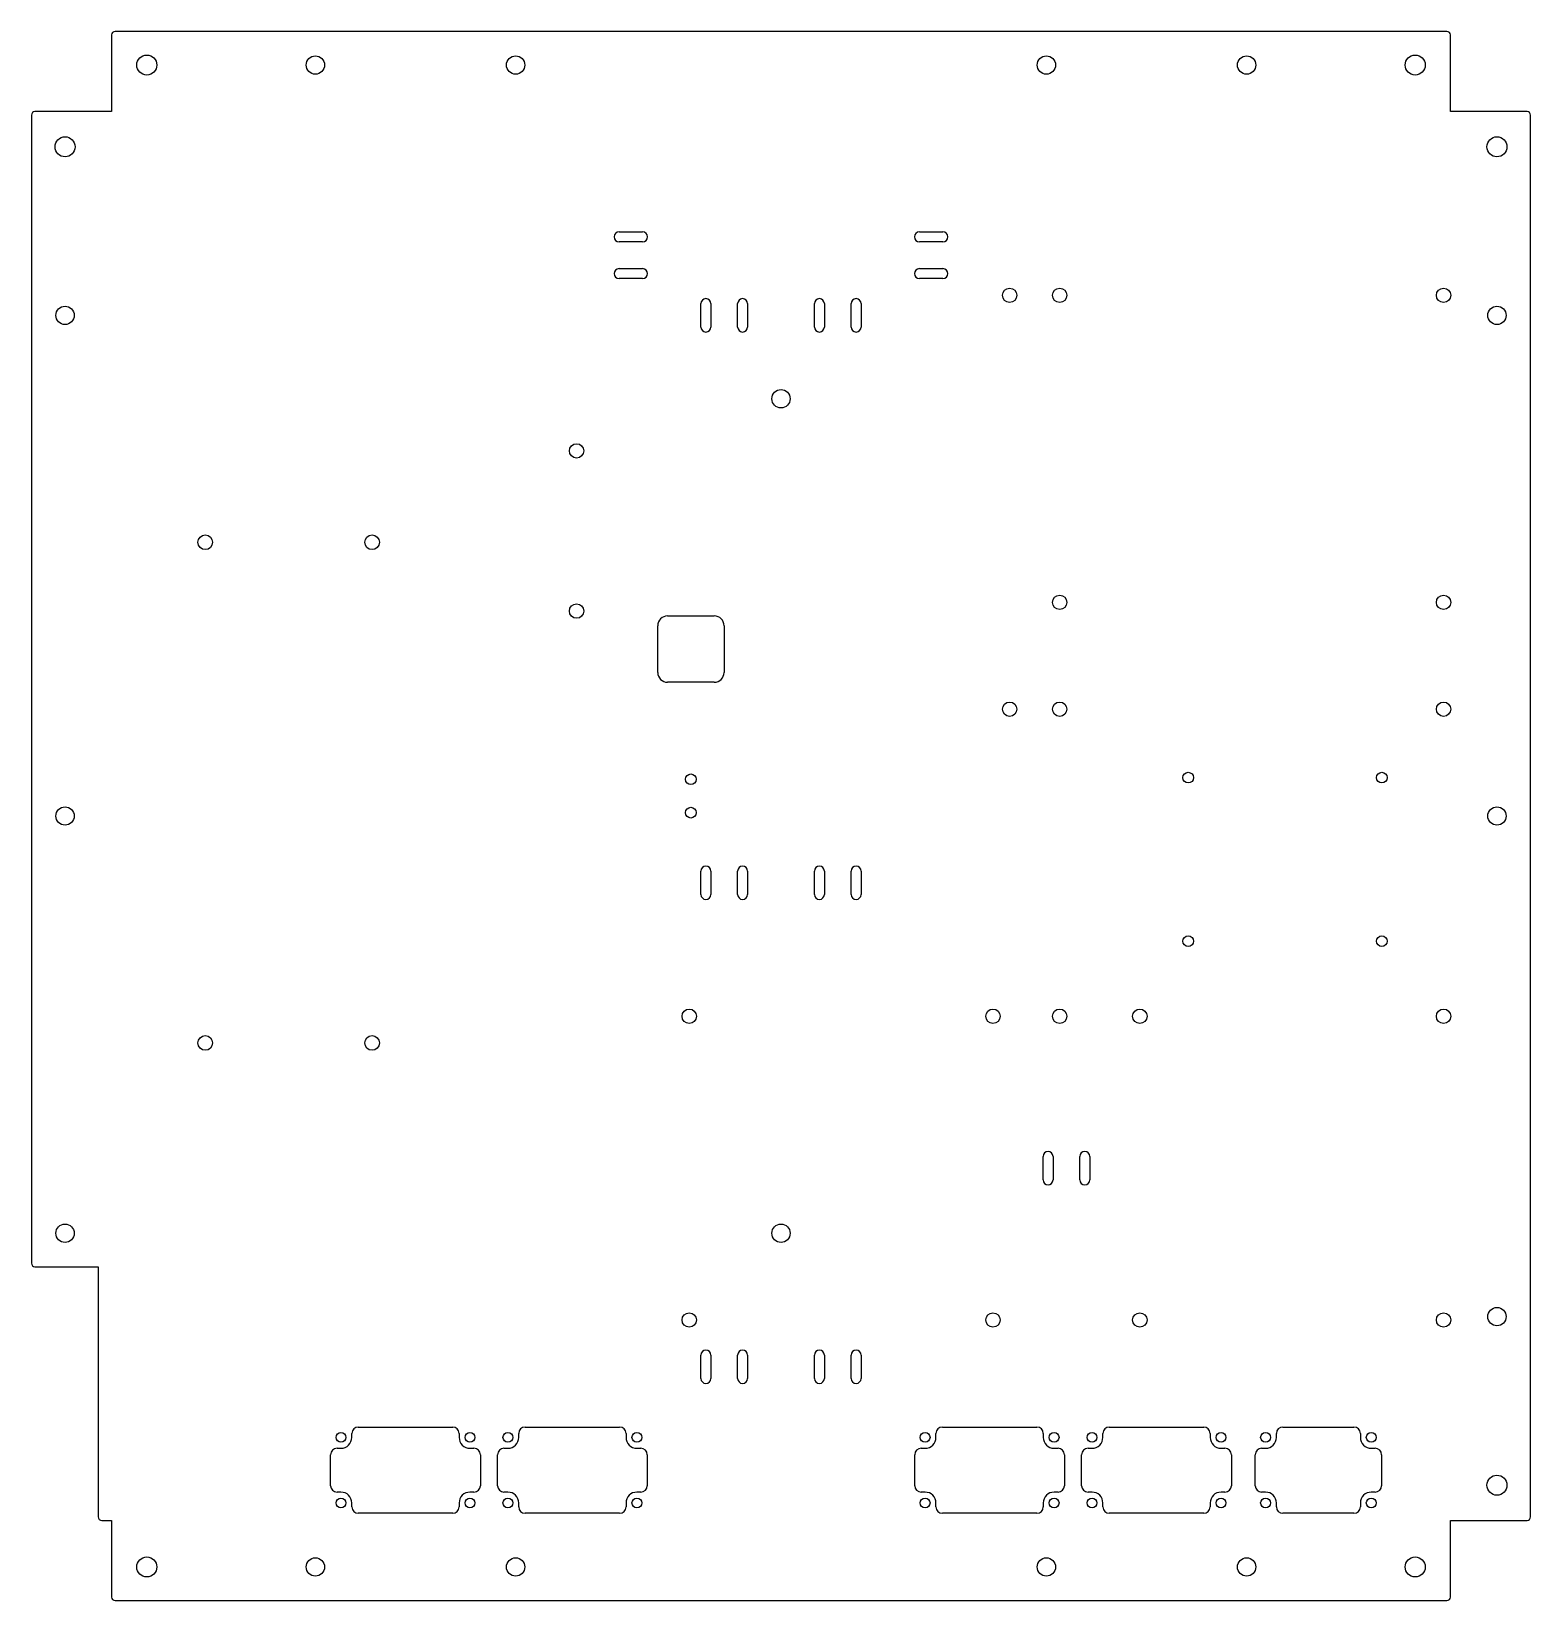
# Model space of a CAD drawing. Header units: millimetres. Extents: x 0 to 449, y 0 to 470.
import ezdxf

# ---------------------------------------------------------------- set-up
doc = ezdxf.new("R2010")
doc.units = ezdxf.units.MM

msp = doc.modelspace()

# ---------------------------------------------------------------- linework, layer by layer
at = {"color": 7, "linetype": 'Continuous', "lineweight": 25}
for p, q in [((23.9238, 469), (23.9238, 446.0762)), ((424, 470.0762), (25, 470.0762)), ((425.0762, 446.0762), (425.0762, 469)), ((-0.0762, 445), (-0.0762, 101)), ((23.9238, 446.0762), (1, 446.0762)), ((448, 446.0762), (425.0762, 446.0762)), ((449.0762, 25), (449.0762, 445)), ((176, 410), (183, 410)), ((266, 410), (273, 410)), ((183, 407), (176, 407)), ((273, 407), (266, 407)), ((176, 399), (183, 399)), ((183, 396), (176, 396)), ((266, 399), (273, 399)), ((273, 396), (266, 396)), ((200.5, 381.5), (200.5, 388.5)), ((203.5, 388.5), (203.5, 381.5)), ((211.5, 381.5), (211.5, 388.5)), ((214.5, 388.5), (214.5, 381.5)), ((234.5, 381.5), (234.5, 388.5)), ((237.5, 388.5), (237.5, 381.5)), ((245.5, 381.5), (245.5, 388.5)), ((248.5, 388.5), (248.5, 381.5)), ((187.5762, 278), (187.5762, 292)), ((190.5, 294.9238), (204.5, 294.9238)), ((207.4238, 292), (207.4238, 278)), ((204.5, 275.0762), (190.5, 275.0762)), ((200.5, 211.5), (200.5, 218.5)), ((203.5, 218.5), (203.5, 211.5)), ((211.5, 211.5), (211.5, 218.5)), ((214.5, 218.5), (214.5, 211.5)), ((234.5, 211.5), (234.5, 218.5)), ((237.5, 218.5), (237.5, 211.5)), ((245.5, 211.5), (245.5, 218.5)), ((248.5, 218.5), (248.5, 211.5)), ((303, 126), (303, 133)), ((306, 133), (306, 126)), ((314, 126), (314, 133)), ((317, 133), (317, 126)), ((1, 99.9238), (19.9238, 99.9238)), ((19.9238, 99.9238), (19.9238, 25)), ((200.5, 66.5), (200.5, 73.5)), ((203.5, 73.5), (203.5, 66.5)), ((211.5, 66.5), (211.5, 73.5)), ((214.5, 73.5), (214.5, 66.5)), ((234.5, 66.5), (234.5, 73.5)), ((237.5, 73.5), (237.5, 66.5)), ((245.5, 66.5), (245.5, 73.5)), ((248.5, 73.5), (248.5, 66.5)), ((97.85, 51.9238), (126.15, 51.9238)), ((147.85, 51.9238), (176.15, 51.9238)), ((272.85, 51.9238), (301.15, 51.9238)), ((322.85, 51.9238), (351.15, 51.9238)), ((374.85, 51.9238), (396.15, 51.9238)), ((95.9262, 48.825), (95.9262, 50)), ((128.0738, 50), (128.0738, 48.825)), ((145.9262, 48.825), (145.9262, 50)), ((178.0738, 50), (178.0738, 48.825)), ((270.9262, 48.825), (270.9262, 50)), ((303.0738, 50), (303.0738, 48.825)), ((320.9262, 48.825), (320.9262, 50)), ((353.0738, 50), (353.0738, 48.825)), ((372.9262, 48.825), (372.9262, 50)), ((398.0738, 50), (398.0738, 48.825)), ((89.5762, 34.35), (89.5762, 43.65)), ((91.5, 45.5738), (92.675, 45.5738)), ((131.325, 45.5738), (132.5, 45.5738)), ((134.4238, 43.65), (134.4238, 34.35)), ((139.5762, 34.35), (139.5762, 43.65)), ((141.5, 45.5738), (142.675, 45.5738)), ((181.325, 45.5738), (182.5, 45.5738)), ((184.4238, 43.65), (184.4238, 34.35)), ((264.5762, 34.35), (264.5762, 43.65)), ((266.5, 45.5738), (267.675, 45.5738)), ((306.325, 45.5738), (307.5, 45.5738)), ((309.4238, 43.65), (309.4238, 34.35)), ((314.5762, 34.35), (314.5762, 43.65)), ((316.5, 45.5738), (317.675, 45.5738)), ((356.325, 45.5738), (357.5, 45.5738)), ((359.4238, 43.65), (359.4238, 34.35)), ((366.5762, 34.35), (366.5762, 43.65)), ((368.5, 45.5738), (369.675, 45.5738)), ((401.325, 45.5738), (402.5, 45.5738)), ((404.4238, 43.65), (404.4238, 34.35)), ((92.675, 32.4262), (91.5, 32.4262)), ((95.9262, 28), (95.9262, 29.175)), ((128.0738, 29.175), (128.0738, 28)), ((132.5, 32.4262), (131.325, 32.4262)), ((142.675, 32.4262), (141.5, 32.4262)), ((145.9262, 28), (145.9262, 29.175)), ((178.0738, 29.175), (178.0738, 28)), ((182.5, 32.4262), (181.325, 32.4262)), ((267.675, 32.4262), (266.5, 32.4262)), ((270.9262, 28), (270.9262, 29.175)), ((303.0738, 29.175), (303.0738, 28)), ((307.5, 32.4262), (306.325, 32.4262)), ((317.675, 32.4262), (316.5, 32.4262)), ((320.9262, 28), (320.9262, 29.175)), ((353.0738, 29.175), (353.0738, 28)), ((357.5, 32.4262), (356.325, 32.4262)), ((369.675, 32.4262), (368.5, 32.4262)), ((372.9262, 28), (372.9262, 29.175)), ((398.0738, 29.175), (398.0738, 28)), ((402.5, 32.4262), (401.325, 32.4262)), ((21, 23.9238), (23.9238, 23.9238)), ((23.9238, 23.9238), (23.9238, 1)), ((126.15, 26.0762), (97.85, 26.0762)), ((176.15, 26.0762), (147.85, 26.0762)), ((301.15, 26.0762), (272.85, 26.0762)), ((351.15, 26.0762), (322.85, 26.0762)), ((396.15, 26.0762), (374.85, 26.0762)), ((425.0762, 23.9238), (448, 23.9238)), ((425.0762, 1), (425.0762, 23.9238)), ((25, -0.0762), (424, -0.0762))]:
    msp.add_line(p, q, dxfattribs=at)
for centre, radius in [((34.5, 460), 3), ((85, 460), 2.75), ((145, 460), 2.75), ((304, 460), 2.75), ((364, 460), 2.75), ((414.5, 460), 3), ((10, 435.5), 3), ((439, 435.5), 3), ((293, 391), 2.15), ((308, 391), 2.15), ((423, 391), 2.15), ((10, 385), 2.75), ((439, 385), 2.75), ((224.5, 360), 2.75), ((163.25, 344.4), 2.15), ((52, 317), 2.2), ((102, 317), 2.2), ((308, 299), 2.15), ((423, 299), 2.15), ((163.25, 296.4), 2.15), ((293, 267), 2.15), ((308, 267), 2.15), ((423, 267), 2.15), ((197.5, 246), 1.6), ((346.5, 246.5), 1.6), ((404.5, 246.5), 1.6), ((10, 235), 2.75), ((197.5, 236), 1.6), ((439, 235), 2.75), ((346.5, 197.5), 1.6), ((404.5, 197.5), 1.6), ((197, 175), 2.15), ((288, 175), 2.15), ((308, 175), 2.15), ((332, 175), 2.15), ((423, 175), 2.15), ((52, 167), 2.2), ((102, 167), 2.2), ((10, 110), 2.75), ((224.5, 110), 2.75), ((197, 84), 2.15), ((288, 84), 2.15), ((332, 84), 2.15), ((423, 84), 2.15), ((439, 85), 2.75), ((92.675, 48.825), 1.4738), ((131.325, 48.825), 1.4738), ((142.675, 48.825), 1.4738), ((181.325, 48.825), 1.4738), ((267.675, 48.825), 1.4738), ((306.325, 48.825), 1.4738), ((317.675, 48.825), 1.4738), ((356.325, 48.825), 1.4738), ((369.675, 48.825), 1.4738), ((401.325, 48.825), 1.4738), ((439, 34.5), 3), ((92.675, 29.175), 1.4738), ((131.325, 29.175), 1.4738), ((142.675, 29.175), 1.4738), ((181.325, 29.175), 1.4738), ((267.675, 29.175), 1.4738), ((306.325, 29.175), 1.4738), ((317.675, 29.175), 1.4738), ((356.325, 29.175), 1.4738), ((369.675, 29.175), 1.4738), ((401.325, 29.175), 1.4738), ((34.5, 10), 3), ((85, 10), 2.75), ((145, 10), 2.75), ((304, 10), 2.75), ((364, 10), 2.75), ((414.5, 10), 3)]:
    msp.add_circle(centre, radius, dxfattribs=at)
for centre, radius, start, end in [((25, 469), 1.0762, 90, 180), ((424, 469), 1.0762, 0, 90), ((1, 445), 1.0762, 90, 180), ((448, 445), 1.0762, 360, 90), ((176, 408.5), 1.5, 90, 270), ((183, 408.5), 1.5, 270, 90), ((266, 408.5), 1.5, 90, 270), ((273, 408.5), 1.5, 270, 90), ((176, 397.5), 1.5, 90, 270), ((183, 397.5), 1.5, 270, 90), ((266, 397.5), 1.5, 90, 270), ((273, 397.5), 1.5, 270, 90), ((202, 388.5), 1.5, 0, 180), ((213, 388.5), 1.5, 0, 180), ((236, 388.5), 1.5, 0, 180), ((247, 388.5), 1.5, 0, 180), ((202, 381.5), 1.5, 180, 0), ((213, 381.5), 1.5, 180, 0), ((236, 381.5), 1.5, 180, 0), ((247, 381.5), 1.5, 180, 0), ((190.5, 292), 2.9238, 90, 180), ((204.5, 292), 2.9238, 0, 90), ((190.5, 278), 2.9238, 180, 270), ((204.5, 278), 2.9238, 270, 0), ((202, 218.5), 1.5, 0, 180), ((213, 218.5), 1.5, 360, 180), ((236, 218.5), 1.5, 0, 180), ((247, 218.5), 1.5, 360, 180), ((202, 211.5), 1.5, 180, 0), ((213, 211.5), 1.5, 180, 360), ((236, 211.5), 1.5, 180, 0), ((247, 211.5), 1.5, 180, 360), ((304.5, 133), 1.5, 360, 180), ((315.5, 133), 1.5, 360, 180), ((304.5, 126), 1.5, 180, 360), ((315.5, 126), 1.5, 180, 360), ((1, 101), 1.0762, 180, 270), ((202, 73.5), 1.5, 0, 180), ((213, 73.5), 1.5, 0, 180), ((236, 73.5), 1.5, 0, 180), ((247, 73.5), 1.5, 0, 180), ((202, 66.5), 1.5, 180, 0), ((213, 66.5), 1.5, 180, 0), ((236, 66.5), 1.5, 180, 0), ((247, 66.5), 1.5, 180, 0), ((97.85, 50), 1.9238, 90, 180), ((126.15, 50), 1.9238, 0, 90), ((147.85, 50), 1.9238, 90, 180), ((176.15, 50), 1.9238, 0, 90), ((272.85, 50), 1.9238, 90, 180), ((301.15, 50), 1.9238, 0, 90), ((322.85, 50), 1.9238, 90, 180), ((351.15, 50), 1.9238, 0, 90), ((374.85, 50), 1.9238, 90, 180), ((396.15, 50), 1.9238, 0, 90), ((92.675, 48.825), 3.2512, 270, 0), ((131.325, 48.825), 3.2512, 180, 270), ((142.675, 48.825), 3.2512, 270, 0), ((181.325, 48.825), 3.2512, 180, 270), ((267.675, 48.825), 3.2512, 270, 0), ((306.325, 48.825), 3.2512, 180, 270), ((317.675, 48.825), 3.2512, 270, 0), ((356.325, 48.825), 3.2512, 180, 270), ((369.675, 48.825), 3.2512, 270, 0), ((401.325, 48.825), 3.2512, 180, 270), ((91.5, 43.65), 1.9238, 90, 180), ((132.5, 43.65), 1.9238, 0, 90), ((141.5, 43.65), 1.9238, 90, 180), ((182.5, 43.65), 1.9238, 0, 90), ((266.5, 43.65), 1.9238, 90, 180), ((307.5, 43.65), 1.9238, 0, 90), ((316.5, 43.65), 1.9238, 90, 180), ((357.5, 43.65), 1.9238, 0, 90), ((368.5, 43.65), 1.9238, 90, 180), ((402.5, 43.65), 1.9238, 0, 90), ((91.5, 34.35), 1.9238, 180, 270), ((132.5, 34.35), 1.9238, 270, 0), ((141.5, 34.35), 1.9238, 180, 270), ((182.5, 34.35), 1.9238, 270, 0), ((266.5, 34.35), 1.9238, 180, 270), ((307.5, 34.35), 1.9238, 270, 0), ((316.5, 34.35), 1.9238, 180, 270), ((357.5, 34.35), 1.9238, 270, 0), ((368.5, 34.35), 1.9238, 180, 270), ((402.5, 34.35), 1.9238, 270, 0), ((92.675, 29.175), 3.2512, 0, 90), ((131.325, 29.175), 3.2512, 90, 180), ((142.675, 29.175), 3.2512, 0, 90), ((181.325, 29.175), 3.2512, 90, 180), ((267.675, 29.175), 3.2512, 0, 90), ((306.325, 29.175), 3.2512, 90, 180), ((317.675, 29.175), 3.2512, 0, 90), ((356.325, 29.175), 3.2512, 90, 180), ((369.675, 29.175), 3.2512, 0, 90), ((401.325, 29.175), 3.2512, 90, 180), ((21, 25), 1.0762, 180, 270), ((97.85, 28), 1.9238, 180, 270), ((126.15, 28), 1.9238, 270, 0), ((147.85, 28), 1.9238, 180, 270), ((176.15, 28), 1.9238, 270, 0), ((272.85, 28), 1.9238, 180, 270), ((301.15, 28), 1.9238, 270, 0), ((322.85, 28), 1.9238, 180, 270), ((351.15, 28), 1.9238, 270, 0), ((374.85, 28), 1.9238, 180, 270), ((396.15, 28), 1.9238, 270, 0), ((448, 25), 1.0762, 270, 0), ((25, 1), 1.0762, 180, 270), ((424, 1), 1.0762, 270, 0)]:
    msp.add_arc(centre, radius, start, end, dxfattribs=at)

doc.saveas('drawing.dxf')
